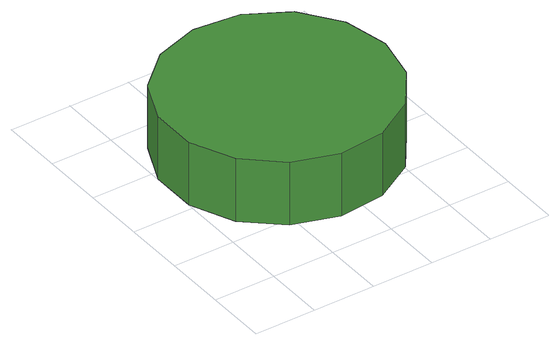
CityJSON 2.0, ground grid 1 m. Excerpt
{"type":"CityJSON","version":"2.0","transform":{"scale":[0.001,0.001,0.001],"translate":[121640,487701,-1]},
"CityObjects":{
"tree1":{"type":"SolitaryVegetationObject","attributes":{"function":"something"},"geometry":[{"type":"MultiSurface","lod":"1","boundaries":[[[0,1,2,3,4,5,6,7,8,9,10,11,12,13,14]],[[15,16,17,18,19,20,21,22,23,24,25,26,27,28,29]],[[0,29,28,1]],[[1,28,27,2]],[[2,27,26,3]],[[3,26,25,4]],[[4,25,24,5]],[[5,24,23,6]],[[6,23,22,7]],[[7,22,21,8]],[[8,21,20,9]],[[9,20,19,10]],[[10,19,18,11]],[[11,18,17,12]],[[12,17,16,13]],[[13,16,15,14]],[[14,15,29,0]]]}]}
},
"vertices":[
[3625,2474,1960],[3467,3218,1960],[3020,3834,1960],[2361,4214,1960],[1605,4293,1960],[881,4058,1960],[316,3550,1960],[7,2855,1960],[7,2094,1960],[316,1399,1960],[881,890,1960],[1605,655,1960],[2361,735,1960],[3020,1115,1960],[3467,1731,1960],[3467,1731,882],[3020,1115,882],[2361,735,882],[1605,655,882],[881,890,882],[316,1399,882],[7,2094,882],[7,2855,882],[316,3550,882],[881,4058,882],[1605,4293,882],[2361,4214,882],[3020,3834,882],[3467,3218,882],[3625,2474,882]
]}
